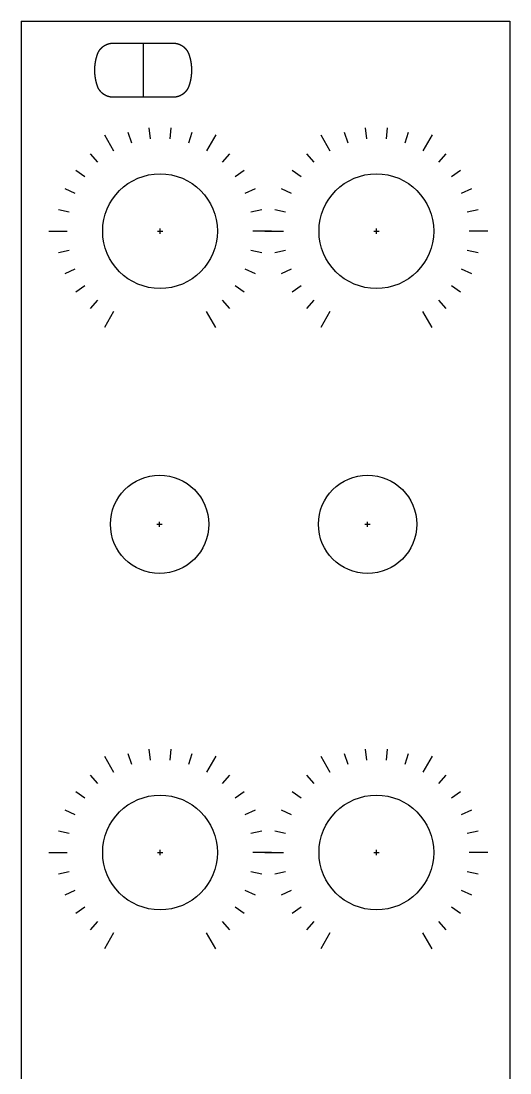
# Model space of a CAD drawing. Extents: x 67 to 97, y 58 to 187.
# Drawn here: x 66.7 to 96.5, y 122.6 to 186.9 of the extents above; entities that cross this region are included whole.
import ezdxf

# ---------------------------------------------------------------- set-up
doc = ezdxf.new("R2010")
doc.units = 0
doc.header["$MEASUREMENT"] = 0
doc.layers.get('0').update_dxf_attribs({"linetype": 'CONTINUOUS'})
doc.layers.add('Object', color=7, linetype='CONTINUOUS')

msp = doc.modelspace()

# ---------------------------------------------------------------- linework, layer by layer
at = {"linetype": 'ByBlock'}
for p, q in [((66.66, 186.861), (66.66, 58.361)), ((66.66, 186.861), (96.512, 186.861)), ((96.512, 186.861), (96.512, 58.361)), ((74.116, 185.51), (74.116, 182.207))]:
    msp.add_line(p, q, dxfattribs=at)
at = {"layer": 'Object', "color": 1, "linetype": 'ByBlock'}
for p, q in [((75.149, 173.866), (75.149, 174.185)), ((88.357, 173.866), (88.357, 174.185)), ((74.989, 174.026), (75.309, 174.026)), ((88.197, 174.026), (88.517, 174.026)), ((75.119, 155.963), (75.119, 156.282)), ((87.819, 155.963), (87.819, 156.282)), ((74.959, 156.122), (75.278, 156.122)), ((87.659, 156.122), (87.978, 156.122)), ((75.149, 135.916), (75.149, 136.235)), ((88.357, 135.916), (88.357, 136.235)), ((74.989, 136.076), (75.309, 136.076)), ((88.197, 136.076), (88.517, 136.076))]:
    msp.add_line(p, q, dxfattribs=at)
at = {"layer": 'Object', "linetype": 'ByBlock'}
msp.add_lwpolyline([(71.19, 183.469), (71.189, 183.477), (71.188, 183.485), (71.187, 183.493), (71.186, 183.5), (71.185, 183.508), (71.184, 183.516), (71.183, 183.524), (71.182, 183.531), (71.181, 183.539), (71.181, 183.547), (71.18, 183.555), (71.179, 183.562), (71.178, 183.57), (71.177, 183.578), (71.177, 183.586), (71.176, 183.594), (71.175, 183.601), (71.175, 183.609), (71.174, 183.617), (71.173, 183.625), (71.173, 183.632), (71.172, 183.64), (71.172, 183.648), (71.171, 183.656), (71.171, 183.664), (71.17, 183.671), (71.17, 183.679), (71.169, 183.687), (71.169, 183.695), (71.168, 183.702), (71.168, 183.71), (71.167, 183.718), (71.167, 183.726), (71.167, 183.734), (71.166, 183.741), (71.166, 183.749), (71.166, 183.757), (71.166, 183.765), (71.165, 183.773), (71.165, 183.78), (71.165, 183.788), (71.165, 183.796), (71.165, 183.804), (71.164, 183.812), (71.164, 183.819), (71.164, 183.827), (71.164, 183.835), (71.164, 183.843), (71.164, 183.851), (71.164, 183.858), (71.164, 183.866), (71.164, 183.874), (71.164, 183.882), (71.164, 183.89), (71.164, 183.897), (71.164, 183.905), (71.165, 183.913), (71.165, 183.921), (71.165, 183.929), (71.165, 183.936), (71.165, 183.944), (71.166, 183.952), (71.166, 183.96), (71.166, 183.968), (71.166, 183.975), (71.167, 183.983), (71.167, 183.991), (71.167, 183.999), (71.168, 184.007), (71.168, 184.014), (71.169, 184.022), (71.169, 184.03), (71.17, 184.038), (71.17, 184.045), (71.171, 184.053), (71.171, 184.061), (71.172, 184.069), (71.172, 184.077), (71.173, 184.084), (71.173, 184.092), (71.174, 184.1), (71.175, 184.108), (71.175, 184.116), (71.176, 184.123), (71.177, 184.131), (71.177, 184.139), (71.178, 184.147), (71.179, 184.154), (71.18, 184.162), (71.181, 184.17), (71.181, 184.178), (71.182, 184.185), (71.183, 184.193), (71.184, 184.201), (71.185, 184.209), (71.186, 184.216), (71.187, 184.224), (71.188, 184.232), (71.189, 184.24), (71.19, 184.247), (71.191, 184.255), (71.192, 184.263), (71.193, 184.271), (71.194, 184.278), (71.195, 184.286), (71.196, 184.294), (71.198, 184.302), (71.199, 184.309), (71.2, 184.317), (71.201, 184.325), (71.202, 184.333), (71.204, 184.34), (71.205, 184.348), (71.206, 184.356), (71.208, 184.363), (71.209, 184.371), (71.21, 184.379), (71.212, 184.387), (71.213, 184.394), (71.215, 184.402), (71.216, 184.41), (71.217, 184.417), (71.219, 184.425), (71.22, 184.433), (71.222, 184.44), (71.224, 184.448), (71.225, 184.456), (71.227, 184.463), (71.228, 184.471), (71.23, 184.479), (71.232, 184.486), (71.233, 184.494), (71.235, 184.502), (71.237, 184.509), (71.239, 184.517), (71.24, 184.525), (71.242, 184.532), (71.244, 184.54), (71.246, 184.548), (71.248, 184.555), (71.249, 184.563), (71.251, 184.571), (71.253, 184.578), (71.255, 184.586), (71.257, 184.593), (71.259, 184.601), (71.261, 184.609), (71.263, 184.616), (71.265, 184.624), (71.267, 184.631), (71.269, 184.639), (71.271, 184.647), (71.273, 184.654), (71.275, 184.662), (71.278, 184.669), (71.28, 184.677), (71.282, 184.684), (71.284, 184.692), (71.286, 184.7), (71.289, 184.707), (71.291, 184.715), (71.293, 184.722), (71.296, 184.73), (71.298, 184.737), (71.3, 184.745), (71.303, 184.752), (71.305, 184.76), (71.307, 184.767), (71.31, 184.775), (71.312, 184.782), (71.315, 184.79), (71.317, 184.797), (71.32, 184.805), (71.322, 184.812), (71.325, 184.82), (71.328, 184.827), (71.33, 184.835), (71.333, 184.842), (71.334, 184.847), (71.336, 184.852), (71.338, 184.856), (71.34, 184.861), (71.341, 184.865), (71.343, 184.87), (71.345, 184.875), (71.347, 184.879), (71.349, 184.884), (71.35, 184.888), (71.352, 184.893), (71.354, 184.898), (71.356, 184.902), (71.358, 184.907), (71.36, 184.911), (71.362, 184.916), (71.364, 184.92), (71.366, 184.925), (71.368, 184.929), (71.37, 184.933), (71.372, 184.938), (71.374, 184.942), (71.377, 184.947), (71.379, 184.951), (71.381, 184.955), (71.383, 184.96), (71.385, 184.964), (71.387, 184.968), (71.39, 184.973), (71.392, 184.977), (71.394, 184.981), (71.397, 184.986), (71.399, 184.99), (71.401, 184.994), (71.404, 184.998), (71.406, 185.003), (71.408, 185.007), (71.411, 185.011), (71.413, 185.015), (71.416, 185.019), (71.418, 185.024), (71.421, 185.028), (71.423, 185.032), (71.426, 185.036), (71.428, 185.04), (71.431, 185.044), (71.433, 185.048), (71.436, 185.052), (71.439, 185.056), (71.441, 185.06), (71.444, 185.064), (71.447, 185.068), (71.449, 185.072), (71.452, 185.076), (71.455, 185.08), (71.458, 185.084), (71.46, 185.088), (71.463, 185.092), (71.466, 185.096), (71.469, 185.1), (71.472, 185.104), (71.474, 185.108), (71.477, 185.111), (71.48, 185.115), (71.483, 185.119), (71.486, 185.123), (71.489, 185.127), (71.492, 185.13), (71.495, 185.134), (71.498, 185.138), (71.501, 185.142), (71.504, 185.145), (71.507, 185.149), (71.51, 185.153), (71.513, 185.156), (71.516, 185.16), (71.519, 185.163), (71.523, 185.167), (71.526, 185.171), (71.529, 185.174), (71.532, 185.178), (71.535, 185.181), (71.538, 185.185), (71.542, 185.188), (71.545, 185.192), (71.548, 185.195), (71.551, 185.199), (71.555, 185.202), (71.558, 185.206), (71.561, 185.209), (71.565, 185.212), (71.568, 185.216), (71.571, 185.219), (71.575, 185.223), (71.578, 185.226), (71.582, 185.229), (71.585, 185.232), (71.589, 185.236), (71.592, 185.239), (71.595, 185.242), (71.599, 185.245), (71.602, 185.249), (71.606, 185.252), (71.61, 185.255), (71.613, 185.258), (71.617, 185.261), (71.62, 185.264), (71.624, 185.268), (71.627, 185.271), (71.631, 185.274), (71.635, 185.277), (71.638, 185.28), (71.642, 185.283), (71.646, 185.286), (71.649, 185.289), (71.653, 185.292), (71.657, 185.295), (71.661, 185.298), (71.664, 185.301), (71.668, 185.303), (71.672, 185.306), (71.676, 185.309), (71.679, 185.312), (71.683, 185.315), (71.687, 185.318), (71.691, 185.32), (71.695, 185.323), (71.699, 185.326), (71.702, 185.329), (71.706, 185.331), (71.71, 185.334), (71.714, 185.337), (71.718, 185.339), (71.722, 185.342), (71.726, 185.345), (71.73, 185.347), (71.734, 185.35), (71.738, 185.352), (71.742, 185.355), (71.746, 185.357), (71.75, 185.36), (71.754, 185.362), (71.758, 185.365), (71.762, 185.367), (71.766, 185.37), (71.77, 185.372), (71.774, 185.375), (71.779, 185.377), (71.783, 185.379), (71.787, 185.382), (71.791, 185.384), (71.795, 185.386), (71.799, 185.389), (71.803, 185.391), (71.808, 185.393), (71.812, 185.395), (71.816, 185.397), (71.82, 185.4), (71.825, 185.402), (71.829, 185.404), (71.833, 185.406), (71.837, 185.408), (71.842, 185.41), (71.846, 185.412), (71.85, 185.414), (71.854, 185.416), (71.859, 185.418), (71.863, 185.42), (71.867, 185.422), (71.872, 185.424), (71.876, 185.426), (71.881, 185.428), (71.885, 185.43), (71.889, 185.432), (71.894, 185.434), (71.898, 185.435), (71.903, 185.437), (71.907, 185.439), (71.911, 185.441), (71.916, 185.443), (71.92, 185.444), (71.925, 185.446), (71.929, 185.448), (71.934, 185.449), (71.938, 185.451), (71.943, 185.452), (71.947, 185.454), (71.952, 185.456), (71.956, 185.457), (71.961, 185.459), (71.965, 185.46), (71.97, 185.462), (71.975, 185.463), (71.979, 185.465), (71.984, 185.466), (71.988, 185.467), (71.993, 185.469), (71.998, 185.47), (72.002, 185.471), (72.007, 185.473), (72.011, 185.474), (72.016, 185.475), (72.021, 185.476), (72.025, 185.478), (72.03, 185.479), (72.035, 185.48), (72.039, 185.481), (72.044, 185.482), (72.049, 185.483), (72.053, 185.485), (72.058, 185.486), (72.063, 185.487), (72.068, 185.488), (72.072, 185.489), (72.077, 185.49), (72.082, 185.491), (72.087, 185.492), (72.091, 185.492), (72.096, 185.493), (72.101, 185.494), (72.106, 185.495), (72.11, 185.496), (72.115, 185.497), (72.12, 185.497), (72.125, 185.498), (72.13, 185.499), (72.134, 185.5), (72.139, 185.5), (72.144, 185.501), (72.149, 185.502), (72.154, 185.502), (72.159, 185.503), (72.163, 185.503), (72.168, 185.504), (72.173, 185.504), (72.178, 185.505), (72.183, 185.505), (72.188, 185.506), (72.193, 185.506), (72.198, 185.507), (72.203, 185.507), (72.207, 185.507), (72.212, 185.508), (72.217, 185.508), (72.222, 185.508), (72.227, 185.508), (72.232, 185.509), (72.237, 185.509), (72.242, 185.509), (72.247, 185.509), (72.252, 185.509), (72.257, 185.509), (72.262, 185.51), (72.267, 185.51), (72.272, 185.51), (72.277, 185.51), (75.955, 185.51), (75.96, 185.51), (75.965, 185.51), (75.97, 185.51), (75.975, 185.509), (75.98, 185.509), (75.985, 185.509), (75.99, 185.509), (75.995, 185.509), (76, 185.509), (76.005, 185.508), (76.01, 185.508), (76.015, 185.508), (76.02, 185.508), (76.025, 185.507), (76.029, 185.507), (76.034, 185.507), (76.039, 185.506), (76.044, 185.506), (76.049, 185.505), (76.054, 185.505), (76.059, 185.504), (76.064, 185.504), (76.069, 185.503), (76.073, 185.503), (76.078, 185.502), (76.083, 185.502), (76.088, 185.501), (76.093, 185.5), (76.098, 185.5), (76.102, 185.499), (76.107, 185.498), (76.112, 185.497), (76.117, 185.497), (76.122, 185.496), (76.126, 185.495), (76.131, 185.494), (76.136, 185.493), (76.141, 185.492), (76.145, 185.492), (76.15, 185.491), (76.155, 185.49), (76.16, 185.489), (76.164, 185.488), (76.169, 185.487), (76.174, 185.486), (76.179, 185.485), (76.183, 185.483), (76.188, 185.482), (76.193, 185.481), (76.197, 185.48), (76.202, 185.479), (76.207, 185.478), (76.211, 185.476), (76.216, 185.475), (76.221, 185.474), (76.225, 185.473), (76.23, 185.471), (76.234, 185.47), (76.239, 185.469), (76.244, 185.467), (76.248, 185.466), (76.253, 185.465), (76.257, 185.463), (76.262, 185.462), (76.267, 185.46), (76.271, 185.459), (76.276, 185.457), (76.28, 185.456), (76.285, 185.454), (76.289, 185.452), (76.294, 185.451), (76.298, 185.449), (76.303, 185.448), (76.307, 185.446), (76.312, 185.444), (76.316, 185.443), (76.321, 185.441), (76.325, 185.439), (76.329, 185.437), (76.334, 185.435), (76.338, 185.434), (76.343, 185.432), (76.347, 185.43), (76.351, 185.428), (76.356, 185.426), (76.36, 185.424), (76.365, 185.422), (76.369, 185.42), (76.373, 185.418), (76.378, 185.416), (76.382, 185.414), (76.386, 185.412), (76.39, 185.41), (76.395, 185.408), (76.399, 185.406), (76.403, 185.404), (76.407, 185.402), (76.412, 185.4), (76.416, 185.397), (76.42, 185.395), (76.424, 185.393), (76.429, 185.391), (76.433, 185.389), (76.437, 185.386), (76.441, 185.384), (76.445, 185.382), (76.449, 185.379), (76.453, 185.377), (76.458, 185.375), (76.462, 185.372), (76.466, 185.37), (76.47, 185.367), (76.474, 185.365), (76.478, 185.362), (76.482, 185.36), (76.486, 185.357), (76.49, 185.355), (76.494, 185.352), (76.498, 185.35), (76.502, 185.347), (76.506, 185.345), (76.51, 185.342), (76.514, 185.339), (76.518, 185.337), (76.522, 185.334), (76.526, 185.331), (76.53, 185.329), (76.533, 185.326), (76.537, 185.323), (76.541, 185.32), (76.545, 185.318), (76.549, 185.315), (76.553, 185.312), (76.556, 185.309), (76.56, 185.306), (76.564, 185.303), (76.568, 185.301), (76.571, 185.298), (76.575, 185.295), (76.579, 185.292), (76.583, 185.289), (76.586, 185.286), (76.59, 185.283), (76.594, 185.28), (76.597, 185.277), (76.601, 185.274), (76.605, 185.271), (76.608, 185.268), (76.612, 185.264), (76.615, 185.261), (76.619, 185.258), (76.622, 185.255), (76.626, 185.252), (76.63, 185.249), (76.633, 185.245), (76.637, 185.242), (76.64, 185.239), (76.643, 185.236), (76.647, 185.232), (76.65, 185.229), (76.654, 185.226), (76.657, 185.223), (76.661, 185.219), (76.664, 185.216), (76.667, 185.212), (76.671, 185.209), (76.674, 185.206), (76.677, 185.202), (76.681, 185.199), (76.684, 185.195), (76.687, 185.192), (76.69, 185.188), (76.694, 185.185), (76.697, 185.181), (76.7, 185.178), (76.703, 185.174), (76.706, 185.171), (76.709, 185.167), (76.713, 185.163), (76.716, 185.16), (76.719, 185.156), (76.722, 185.153), (76.725, 185.149), (76.728, 185.145), (76.731, 185.142), (76.734, 185.138), (76.737, 185.134), (76.74, 185.13), (76.743, 185.127), (76.746, 185.123), (76.749, 185.119), (76.752, 185.115), (76.755, 185.111), (76.758, 185.108), (76.76, 185.104), (76.763, 185.1), (76.766, 185.096), (76.769, 185.092), (76.772, 185.088), (76.774, 185.084), (76.777, 185.08), (76.78, 185.076), (76.783, 185.072), (76.785, 185.068), (76.788, 185.064), (76.791, 185.06), (76.793, 185.056), (76.796, 185.052), (76.799, 185.048), (76.801, 185.044), (76.804, 185.04), (76.806, 185.036), (76.809, 185.032), (76.811, 185.028), (76.814, 185.024), (76.816, 185.019), (76.819, 185.015), (76.821, 185.011), (76.824, 185.007), (76.826, 185.003), (76.828, 184.998), (76.831, 184.994), (76.833, 184.99), (76.835, 184.986), (76.838, 184.981), (76.84, 184.977), (76.842, 184.973), (76.845, 184.968), (76.847, 184.964), (76.849, 184.96), (76.851, 184.955), (76.853, 184.951), (76.855, 184.947), (76.858, 184.942), (76.86, 184.938), (76.862, 184.933), (76.864, 184.929), (76.866, 184.925), (76.868, 184.92), (76.87, 184.916), (76.872, 184.911), (76.874, 184.907), (76.876, 184.902), (76.878, 184.898), (76.88, 184.893), (76.882, 184.888), (76.883, 184.884), (76.885, 184.879), (76.887, 184.875), (76.889, 184.87), (76.891, 184.865), (76.892, 184.861), (76.894, 184.856), (76.896, 184.852), (76.897, 184.847), (76.899, 184.842), (76.902, 184.835), (76.904, 184.827), (76.907, 184.82), (76.91, 184.812), (76.912, 184.805), (76.915, 184.797), (76.917, 184.79), (76.92, 184.782), (76.922, 184.775), (76.924, 184.767), (76.927, 184.76), (76.929, 184.752), (76.932, 184.745), (76.934, 184.737), (76.936, 184.73), (76.939, 184.722), (76.941, 184.715), (76.943, 184.707), (76.946, 184.7), (76.948, 184.692), (76.95, 184.684), (76.952, 184.677), (76.954, 184.669), (76.957, 184.662), (76.959, 184.654), (76.961, 184.647), (76.963, 184.639), (76.965, 184.631), (76.967, 184.624), (76.969, 184.616), (76.971, 184.609), (76.973, 184.601), (76.975, 184.593), (76.977, 184.586), (76.979, 184.578), (76.981, 184.571), (76.983, 184.563), (76.984, 184.555), (76.986, 184.548), (76.988, 184.54), (76.99, 184.532), (76.992, 184.525), (76.993, 184.517), (76.995, 184.509), (76.997, 184.502), (76.999, 184.494), (77, 184.486), (77.002, 184.479), (77.004, 184.471), (77.005, 184.463), (77.007, 184.456), (77.008, 184.448), (77.01, 184.44), (77.011, 184.433), (77.013, 184.425), (77.015, 184.417), (77.016, 184.41), (77.017, 184.402), (77.019, 184.394), (77.02, 184.387), (77.022, 184.379), (77.023, 184.371), (77.024, 184.363), (77.026, 184.356), (77.027, 184.348), (77.028, 184.34), (77.03, 184.333), (77.031, 184.325), (77.032, 184.317), (77.033, 184.309), (77.034, 184.302), (77.036, 184.294), (77.037, 184.286), (77.038, 184.278), (77.039, 184.271), (77.04, 184.263), (77.041, 184.255), (77.042, 184.247), (77.043, 184.24), (77.044, 184.232), (77.045, 184.224), (77.046, 184.216), (77.047, 184.209), (77.048, 184.201), (77.049, 184.193), (77.05, 184.185), (77.051, 184.178), (77.051, 184.17), (77.052, 184.162), (77.053, 184.154), (77.054, 184.147), (77.055, 184.139), (77.055, 184.131), (77.056, 184.123), (77.057, 184.116), (77.057, 184.108), (77.058, 184.1), (77.059, 184.092), (77.059, 184.084), (77.06, 184.077), (77.06, 184.069), (77.061, 184.061), (77.061, 184.053), (77.062, 184.045), (77.062, 184.038), (77.063, 184.03), (77.063, 184.022), (77.064, 184.014), (77.064, 184.007), (77.065, 183.999), (77.065, 183.991), (77.065, 183.983), (77.066, 183.975), (77.066, 183.968), (77.066, 183.96), (77.066, 183.952), (77.067, 183.944), (77.067, 183.936), (77.067, 183.929), (77.067, 183.921), (77.067, 183.913), (77.068, 183.905), (77.068, 183.897), (77.068, 183.89), (77.068, 183.882), (77.068, 183.874), (77.068, 183.866), (77.068, 183.858), (77.068, 183.851), (77.068, 183.843), (77.068, 183.835), (77.068, 183.827), (77.068, 183.819), (77.068, 183.812), (77.067, 183.804), (77.067, 183.796), (77.067, 183.788), (77.067, 183.78), (77.067, 183.773), (77.066, 183.765), (77.066, 183.757), (77.066, 183.749), (77.066, 183.741), (77.065, 183.734), (77.065, 183.726), (77.065, 183.718), (77.064, 183.71), (77.064, 183.702), (77.063, 183.695), (77.063, 183.687), (77.062, 183.679), (77.062, 183.671), (77.061, 183.664), (77.061, 183.656), (77.06, 183.648), (77.06, 183.64), (77.059, 183.632), (77.059, 183.625), (77.058, 183.617), (77.057, 183.609), (77.057, 183.601), (77.056, 183.594), (77.055, 183.586), (77.055, 183.578), (77.054, 183.57), (77.053, 183.562), (77.052, 183.555), (77.051, 183.547), (77.051, 183.539), (77.05, 183.531), (77.049, 183.524), (77.048, 183.516), (77.047, 183.508), (77.046, 183.5), (77.045, 183.493), (77.044, 183.485), (77.043, 183.477), (77.042, 183.469), (77.041, 183.462), (77.04, 183.454), (77.039, 183.446), (77.038, 183.438), (77.037, 183.431), (77.036, 183.423), (77.034, 183.415), (77.033, 183.407), (77.032, 183.4), (77.031, 183.392), (77.03, 183.384), (77.028, 183.377), (77.027, 183.369), (77.026, 183.361), (77.024, 183.353), (77.023, 183.346), (77.022, 183.338), (77.02, 183.33), (77.019, 183.323), (77.017, 183.315), (77.016, 183.307), (77.015, 183.299), (77.013, 183.292), (77.011, 183.284), (77.01, 183.276), (77.008, 183.269), (77.007, 183.261), (77.005, 183.253), (77.004, 183.246), (77.002, 183.238), (77, 183.23), (76.999, 183.223), (76.997, 183.215), (76.995, 183.207), (76.993, 183.2), (76.992, 183.192), (76.99, 183.184), (76.988, 183.177), (76.986, 183.169), (76.984, 183.162), (76.983, 183.154), (76.981, 183.146), (76.979, 183.139), (76.977, 183.131), (76.975, 183.123), (76.973, 183.116), (76.971, 183.108), (76.969, 183.101), (76.967, 183.093), (76.965, 183.085), (76.963, 183.078), (76.961, 183.07), (76.959, 183.063), (76.957, 183.055), (76.954, 183.048), (76.952, 183.04), (76.95, 183.032), (76.948, 183.025), (76.946, 183.017), (76.943, 183.01), (76.941, 183.002), (76.939, 182.995), (76.936, 182.987), (76.934, 182.98), (76.932, 182.972), (76.929, 182.965), (76.927, 182.957), (76.924, 182.949), (76.922, 182.942), (76.92, 182.934), (76.917, 182.927), (76.915, 182.919), (76.912, 182.912), (76.91, 182.905), (76.907, 182.897), (76.904, 182.89), (76.902, 182.882), (76.899, 182.875), (76.897, 182.87), (76.896, 182.865), (76.894, 182.861), (76.892, 182.856), (76.891, 182.851), (76.889, 182.847), (76.887, 182.842), (76.885, 182.838), (76.883, 182.833), (76.882, 182.828), (76.88, 182.824), (76.878, 182.819), (76.876, 182.815), (76.874, 182.81), (76.872, 182.806), (76.87, 182.801), (76.868, 182.797), (76.866, 182.792), (76.864, 182.788), (76.862, 182.783), (76.86, 182.779), (76.858, 182.775), (76.855, 182.77), (76.853, 182.766), (76.851, 182.761), (76.849, 182.757), (76.847, 182.753), (76.845, 182.748), (76.842, 182.744), (76.84, 182.74), (76.838, 182.735), (76.835, 182.731), (76.833, 182.727), (76.831, 182.723), (76.828, 182.718), (76.826, 182.714), (76.824, 182.71), (76.821, 182.706), (76.819, 182.701), (76.816, 182.697), (76.814, 182.693), (76.811, 182.689), (76.809, 182.685), (76.806, 182.681), (76.804, 182.677), (76.801, 182.673), (76.799, 182.669), (76.796, 182.664), (76.793, 182.66), (76.791, 182.656), (76.788, 182.652), (76.785, 182.648), (76.783, 182.644), (76.78, 182.64), (76.777, 182.636), (76.774, 182.633), (76.772, 182.629), (76.769, 182.625), (76.766, 182.621), (76.763, 182.617), (76.76, 182.613), (76.758, 182.609), (76.755, 182.605), (76.752, 182.602), (76.749, 182.598), (76.746, 182.594), (76.743, 182.59), (76.74, 182.586), (76.737, 182.583), (76.734, 182.579), (76.731, 182.575), (76.728, 182.572), (76.725, 182.568), (76.722, 182.564), (76.719, 182.561), (76.716, 182.557), (76.713, 182.553), (76.709, 182.55), (76.706, 182.546), (76.703, 182.543), (76.7, 182.539), (76.697, 182.535), (76.694, 182.532), (76.69, 182.528), (76.687, 182.525), (76.684, 182.521), (76.681, 182.518), (76.677, 182.515), (76.674, 182.511), (76.671, 182.508), (76.667, 182.504), (76.664, 182.501), (76.661, 182.498), (76.657, 182.494), (76.654, 182.491), (76.65, 182.488), (76.647, 182.484), (76.643, 182.481), (76.64, 182.478), (76.637, 182.475), (76.633, 182.471), (76.63, 182.468), (76.626, 182.465), (76.622, 182.462), (76.619, 182.459), (76.615, 182.455), (76.612, 182.452), (76.608, 182.449), (76.605, 182.446), (76.601, 182.443), (76.597, 182.44), (76.594, 182.437), (76.59, 182.434), (76.586, 182.431), (76.583, 182.428), (76.579, 182.425), (76.575, 182.422), (76.571, 182.419), (76.568, 182.416), (76.564, 182.413), (76.56, 182.41), (76.556, 182.408), (76.553, 182.405), (76.549, 182.402), (76.545, 182.399), (76.541, 182.396), (76.537, 182.394), (76.533, 182.391), (76.53, 182.388), (76.526, 182.385), (76.522, 182.383), (76.518, 182.38), (76.514, 182.377), (76.51, 182.375), (76.506, 182.372), (76.502, 182.37), (76.498, 182.367), (76.494, 182.364), (76.49, 182.362), (76.486, 182.359), (76.482, 182.357), (76.478, 182.354), (76.474, 182.352), (76.47, 182.349), (76.466, 182.347), (76.462, 182.345), (76.458, 182.342), (76.453, 182.34), (76.449, 182.337), (76.445, 182.335), (76.441, 182.333), (76.437, 182.33), (76.433, 182.328), (76.429, 182.326), (76.424, 182.324), (76.42, 182.321), (76.416, 182.319), (76.412, 182.317), (76.407, 182.315), (76.403, 182.313), (76.399, 182.311), (76.395, 182.309), (76.39, 182.307), (76.386, 182.304), (76.382, 182.302), (76.378, 182.3), (76.373, 182.298), (76.369, 182.296), (76.365, 182.294), (76.36, 182.293), (76.356, 182.291), (76.351, 182.289), (76.347, 182.287), (76.343, 182.285), (76.338, 182.283), (76.334, 182.281), (76.329, 182.28), (76.325, 182.278), (76.321, 182.276), (76.316, 182.274), (76.312, 182.273), (76.307, 182.271), (76.303, 182.269), (76.298, 182.268), (76.294, 182.266), (76.289, 182.264), (76.285, 182.263), (76.28, 182.261), (76.276, 182.26), (76.271, 182.258), (76.267, 182.257), (76.262, 182.255), (76.257, 182.254), (76.253, 182.252), (76.248, 182.251), (76.244, 182.249), (76.239, 182.248), (76.234, 182.247), (76.23, 182.245), (76.225, 182.244), (76.221, 182.243), (76.216, 182.242), (76.211, 182.24), (76.207, 182.239), (76.202, 182.238), (76.197, 182.237), (76.193, 182.236), (76.188, 182.234), (76.183, 182.233), (76.179, 182.232), (76.174, 182.231), (76.169, 182.23), (76.164, 182.229), (76.16, 182.228), (76.155, 182.227), (76.15, 182.226), (76.145, 182.225), (76.141, 182.224), (76.136, 182.223), (76.131, 182.223), (76.126, 182.222), (76.122, 182.221), (76.117, 182.22), (76.112, 182.219), (76.107, 182.219), (76.102, 182.218), (76.098, 182.217), (76.093, 182.217), (76.088, 182.216), (76.083, 182.215), (76.078, 182.215), (76.073, 182.214), (76.069, 182.213), (76.064, 182.213), (76.059, 182.212), (76.054, 182.212), (76.049, 182.211), (76.044, 182.211), (76.039, 182.211), (76.034, 182.21), (76.029, 182.21), (76.025, 182.209), (76.02, 182.209), (76.015, 182.209), (76.01, 182.209), (76.005, 182.208), (76, 182.208), (75.995, 182.208), (75.99, 182.208), (75.985, 182.208), (75.98, 182.207), (75.975, 182.207), (75.97, 182.207), (75.965, 182.207), (75.96, 182.207), (75.955, 182.207), (72.277, 182.207), (72.272, 182.207), (72.267, 182.207), (72.262, 182.207), (72.257, 182.207), (72.252, 182.207), (72.247, 182.208), (72.242, 182.208), (72.237, 182.208), (72.232, 182.208), (72.227, 182.208), (72.222, 182.209), (72.217, 182.209), (72.212, 182.209), (72.207, 182.209), (72.203, 182.21), (72.198, 182.21), (72.193, 182.211), (72.188, 182.211), (72.183, 182.211), (72.178, 182.212), (72.173, 182.212), (72.168, 182.213), (72.163, 182.213), (72.159, 182.214), (72.154, 182.215), (72.149, 182.215), (72.144, 182.216), (72.139, 182.217), (72.134, 182.217), (72.13, 182.218), (72.125, 182.219), (72.12, 182.219), (72.115, 182.22), (72.11, 182.221), (72.106, 182.222), (72.101, 182.223), (72.096, 182.223), (72.091, 182.224), (72.087, 182.225), (72.082, 182.226), (72.077, 182.227), (72.072, 182.228), (72.068, 182.229), (72.063, 182.23), (72.058, 182.231), (72.053, 182.232), (72.049, 182.233), (72.044, 182.234), (72.039, 182.236), (72.035, 182.237), (72.03, 182.238), (72.025, 182.239), (72.021, 182.24), (72.016, 182.242), (72.011, 182.243), (72.007, 182.244), (72.002, 182.245), (71.998, 182.247), (71.993, 182.248), (71.988, 182.249), (71.984, 182.251), (71.979, 182.252), (71.975, 182.254), (71.97, 182.255), (71.965, 182.257), (71.961, 182.258), (71.956, 182.26), (71.952, 182.261), (71.947, 182.263), (71.943, 182.264), (71.938, 182.266), (71.934, 182.268), (71.929, 182.269), (71.925, 182.271), (71.92, 182.273), (71.916, 182.274), (71.911, 182.276), (71.907, 182.278), (71.903, 182.28), (71.898, 182.281), (71.894, 182.283), (71.889, 182.285), (71.885, 182.287), (71.881, 182.289), (71.876, 182.291), (71.872, 182.293), (71.867, 182.294), (71.863, 182.296), (71.859, 182.298), (71.854, 182.3), (71.85, 182.302), (71.846, 182.304), (71.842, 182.307), (71.837, 182.309), (71.833, 182.311), (71.829, 182.313), (71.825, 182.315), (71.82, 182.317), (71.816, 182.319), (71.812, 182.321), (71.808, 182.324), (71.803, 182.326), (71.799, 182.328), (71.795, 182.33), (71.791, 182.333), (71.787, 182.335), (71.783, 182.337), (71.779, 182.34), (71.774, 182.342), (71.77, 182.345), (71.766, 182.347), (71.762, 182.349), (71.758, 182.352), (71.754, 182.354), (71.75, 182.357), (71.746, 182.359), (71.742, 182.362), (71.738, 182.364), (71.734, 182.367), (71.73, 182.37), (71.726, 182.372), (71.722, 182.375), (71.718, 182.377), (71.714, 182.38), (71.71, 182.383), (71.706, 182.385), (71.702, 182.388), (71.699, 182.391), (71.695, 182.394), (71.691, 182.396), (71.687, 182.399), (71.683, 182.402), (71.679, 182.405), (71.676, 182.408), (71.672, 182.41), (71.668, 182.413), (71.664, 182.416), (71.661, 182.419), (71.657, 182.422), (71.653, 182.425), (71.649, 182.428), (71.646, 182.431), (71.642, 182.434), (71.638, 182.437), (71.635, 182.44), (71.631, 182.443), (71.627, 182.446), (71.624, 182.449), (71.62, 182.452), (71.617, 182.455), (71.613, 182.459), (71.61, 182.462), (71.606, 182.465), (71.602, 182.468), (71.599, 182.471), (71.595, 182.475), (71.592, 182.478), (71.589, 182.481), (71.585, 182.484), (71.582, 182.488), (71.578, 182.491), (71.575, 182.494), (71.571, 182.498), (71.568, 182.501), (71.565, 182.504), (71.561, 182.508), (71.558, 182.511), (71.555, 182.515), (71.551, 182.518), (71.548, 182.521), (71.545, 182.525), (71.542, 182.528), (71.538, 182.532), (71.535, 182.535), (71.532, 182.539), (71.529, 182.543), (71.526, 182.546), (71.523, 182.55), (71.519, 182.553), (71.516, 182.557), (71.513, 182.561), (71.51, 182.564), (71.507, 182.568), (71.504, 182.572), (71.501, 182.575), (71.498, 182.579), (71.495, 182.583), (71.492, 182.586), (71.489, 182.59), (71.486, 182.594), (71.483, 182.598), (71.48, 182.602), (71.477, 182.605), (71.474, 182.609), (71.472, 182.613), (71.469, 182.617), (71.466, 182.621), (71.463, 182.625), (71.46, 182.629), (71.458, 182.633), (71.455, 182.636), (71.452, 182.64), (71.449, 182.644), (71.447, 182.648), (71.444, 182.652), (71.441, 182.656), (71.439, 182.66), (71.436, 182.664), (71.433, 182.669), (71.431, 182.673), (71.428, 182.677), (71.426, 182.681), (71.423, 182.685), (71.421, 182.689), (71.418, 182.693), (71.416, 182.697), (71.413, 182.701), (71.411, 182.706), (71.408, 182.71), (71.406, 182.714), (71.404, 182.718), (71.401, 182.723), (71.399, 182.727), (71.397, 182.731), (71.394, 182.735), (71.392, 182.74), (71.39, 182.744), (71.387, 182.748), (71.385, 182.753), (71.383, 182.757), (71.381, 182.761), (71.379, 182.766), (71.377, 182.77), (71.374, 182.775), (71.372, 182.779), (71.37, 182.783), (71.368, 182.788), (71.366, 182.792), (71.364, 182.797), (71.362, 182.801), (71.36, 182.806), (71.358, 182.81), (71.356, 182.815), (71.354, 182.819), (71.352, 182.824), (71.35, 182.828), (71.349, 182.833), (71.347, 182.838), (71.345, 182.842), (71.343, 182.847), (71.341, 182.851), (71.34, 182.856), (71.338, 182.861), (71.336, 182.865), (71.334, 182.87), (71.333, 182.875), (71.33, 182.882), (71.328, 182.89), (71.325, 182.897), (71.322, 182.905), (71.32, 182.912), (71.317, 182.919), (71.315, 182.927), (71.312, 182.934), (71.31, 182.942), (71.307, 182.949), (71.305, 182.957), (71.303, 182.965), (71.3, 182.972), (71.298, 182.98), (71.296, 182.987), (71.293, 182.995), (71.291, 183.002), (71.289, 183.01), (71.286, 183.017), (71.284, 183.025), (71.282, 183.032), (71.28, 183.04), (71.278, 183.048), (71.275, 183.055), (71.273, 183.063), (71.271, 183.07), (71.269, 183.078), (71.267, 183.085), (71.265, 183.093), (71.263, 183.101), (71.261, 183.108), (71.259, 183.116), (71.257, 183.123), (71.255, 183.131), (71.253, 183.139), (71.251, 183.146), (71.249, 183.154), (71.248, 183.162), (71.246, 183.169), (71.244, 183.177), (71.242, 183.184), (71.24, 183.192), (71.239, 183.2), (71.237, 183.207), (71.235, 183.215), (71.233, 183.223), (71.232, 183.23), (71.23, 183.238), (71.228, 183.246), (71.227, 183.253), (71.225, 183.261), (71.224, 183.269), (71.222, 183.276), (71.22, 183.284), (71.219, 183.292), (71.217, 183.299), (71.216, 183.307), (71.215, 183.315), (71.213, 183.323), (71.212, 183.33), (71.21, 183.338), (71.209, 183.346), (71.208, 183.353), (71.206, 183.361), (71.205, 183.369), (71.204, 183.377), (71.202, 183.384), (71.201, 183.392), (71.2, 183.4), (71.199, 183.407), (71.198, 183.415), (71.196, 183.423), (71.195, 183.431), (71.194, 183.438), (71.193, 183.446), (71.192, 183.454), (71.191, 183.462)], close=True, dxfattribs=at)
at = {"layer": 'Object', "color": 7}
for points in [[(71.748, 179.916), (72.315, 178.934)], [(73.187, 180.063), (73.398, 179.416)], [(74.557, 179.663), (74.486, 180.34)], [(75.812, 180.34), (75.741, 179.663)], [(76.9, 179.416), (77.111, 180.063)], [(78.55, 179.916), (77.983, 178.934)], [(84.956, 179.916), (85.523, 178.934)], [(86.395, 180.063), (86.606, 179.416)], [(87.765, 179.663), (87.694, 180.34)], [(89.02, 180.34), (88.949, 179.663)], [(90.108, 179.416), (90.319, 180.063)], [(91.758, 179.916), (91.191, 178.934)], [(71.356, 178.238), (70.901, 178.743)], [(79.397, 178.743), (78.942, 178.238)], [(84.564, 178.238), (84.109, 178.743)], [(92.605, 178.743), (92.15, 178.238)], [(70.013, 177.757), (70.563, 177.357)], [(79.735, 177.357), (80.285, 177.757)], [(83.221, 177.757), (83.771, 177.357)], [(92.943, 177.357), (93.493, 177.757)], [(69.971, 176.331), (69.35, 176.608)], [(80.948, 176.608), (80.327, 176.331)], [(83.179, 176.331), (82.558, 176.608)], [(94.156, 176.608), (93.535, 176.331)], [(68.94, 175.346), (69.605, 175.204)], [(80.693, 175.204), (81.358, 175.346)], [(82.148, 175.346), (82.813, 175.204)], [(93.901, 175.204), (94.566, 175.346)], [(68.347, 174.026), (69.481, 174.026)], [(81.951, 174.026), (80.817, 174.026)], [(81.555, 174.026), (82.689, 174.026)], [(95.159, 174.026), (94.025, 174.026)], [(69.605, 172.847), (68.94, 172.706)], [(81.358, 172.706), (80.693, 172.847)], [(82.813, 172.847), (82.148, 172.706)], [(94.566, 172.706), (93.901, 172.847)], [(69.35, 171.443), (69.971, 171.72)], [(80.327, 171.72), (80.948, 171.443)], [(82.558, 171.443), (83.179, 171.72)], [(93.535, 171.72), (94.156, 171.443)], [(70.563, 170.694), (70.013, 170.294)], [(80.285, 170.294), (79.735, 170.694)], [(83.771, 170.694), (83.221, 170.294)], [(93.493, 170.294), (92.943, 170.694)], [(70.901, 169.308), (71.356, 169.813)], [(78.942, 169.813), (79.397, 169.308)], [(84.109, 169.308), (84.564, 169.813)], [(92.15, 169.813), (92.605, 169.308)], [(72.315, 169.117), (71.748, 168.135)], [(78.55, 168.135), (77.983, 169.117)], [(85.523, 169.117), (84.956, 168.135)], [(91.758, 168.135), (91.191, 169.117)], [(73.187, 142.113), (73.398, 141.466)], [(74.557, 141.713), (74.486, 142.39)], [(75.812, 142.39), (75.741, 141.713)], [(76.9, 141.466), (77.111, 142.113)], [(86.395, 142.113), (86.606, 141.466)], [(87.765, 141.713), (87.694, 142.39)], [(89.02, 142.39), (88.949, 141.713)], [(90.108, 141.466), (90.319, 142.113)], [(71.748, 141.966), (72.315, 140.984)], [(78.55, 141.966), (77.983, 140.984)], [(84.956, 141.966), (85.523, 140.984)], [(91.758, 141.966), (91.191, 140.984)], [(71.356, 140.288), (70.901, 140.793)], [(79.397, 140.793), (78.942, 140.288)], [(84.564, 140.288), (84.109, 140.793)], [(92.605, 140.793), (92.15, 140.288)], [(70.013, 139.807), (70.563, 139.407)], [(79.735, 139.407), (80.285, 139.807)], [(83.221, 139.807), (83.771, 139.407)], [(92.943, 139.407), (93.493, 139.807)], [(69.971, 138.381), (69.35, 138.658)], [(80.948, 138.658), (80.327, 138.381)], [(83.179, 138.381), (82.558, 138.658)], [(94.156, 138.658), (93.535, 138.381)], [(68.94, 137.396), (69.605, 137.254)], [(80.693, 137.254), (81.358, 137.396)], [(82.148, 137.396), (82.813, 137.254)], [(93.901, 137.254), (94.566, 137.396)], [(68.347, 136.076), (69.481, 136.076)], [(81.951, 136.076), (80.817, 136.076)], [(81.555, 136.076), (82.689, 136.076)], [(95.159, 136.076), (94.025, 136.076)], [(69.605, 134.897), (68.94, 134.756)], [(81.358, 134.756), (80.693, 134.897)], [(82.813, 134.897), (82.148, 134.756)], [(94.566, 134.756), (93.901, 134.897)], [(69.35, 133.493), (69.971, 133.77)], [(80.327, 133.77), (80.948, 133.493)], [(82.558, 133.493), (83.179, 133.77)], [(93.535, 133.77), (94.156, 133.493)], [(70.563, 132.744), (70.013, 132.344)], [(80.285, 132.344), (79.735, 132.744)], [(83.771, 132.744), (83.221, 132.344)], [(93.493, 132.344), (92.943, 132.744)], [(70.901, 131.358), (71.356, 131.863)], [(78.942, 131.863), (79.397, 131.358)], [(84.109, 131.358), (84.564, 131.863)], [(92.15, 131.863), (92.605, 131.358)], [(72.315, 131.167), (71.748, 130.185)], [(78.55, 130.185), (77.983, 131.167)], [(85.523, 131.167), (84.956, 130.185)], [(91.758, 130.185), (91.191, 131.167)]]:
    msp.add_lwpolyline(points, dxfattribs=at)
at = {"layer": 'Object', "color": 1, "linetype": 'ByBlock'}
for centre, radius in [((75.149, 174.026), 3.503), ((88.357, 174.026), 3.503), ((75.119, 156.122), 3.002), ((87.819, 156.122), 3.002), ((75.149, 136.076), 3.503), ((88.357, 136.076), 3.503)]:
    msp.add_circle(centre, radius, dxfattribs=at)

doc.saveas('drawing.dxf')
